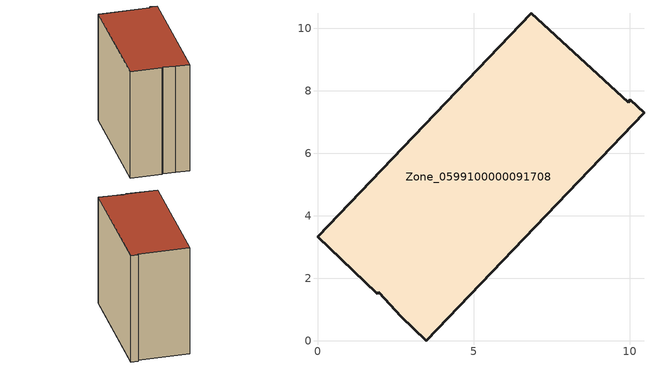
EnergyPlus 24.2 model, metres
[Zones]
Zone_0599100000091708
 floor ground (C_G): 0,3.33 6.84,10.48 9.95,7.63 10.02,7.71 10.45,7.3 3.48,0 2.67,0.78 1.98,1.54 1.89,1.52 z1.95
 wall outside (C_F): 3.48,0 10.45,7.3 10.02,7.71 9.95,7.63 6.84,10.48 0,3.33 1.89,1.52 1.98,1.54 2.67,0.78 3.48,0 z1.95:11.36
 roof outside (C_R): 1.98,1.54 2.67,0.78 3.48,0 10.45,7.3 10.02,7.71 9.95,7.63 6.84,10.48 0,3.33 1.89,1.52 z11.36
[BUILDING]
Pand.0599100000091708: North Axis=0; Terrain=City; Loads Convergence Tolerance Value=0.04; Temperature Convergence Tolerance Value=0.4; Solar Distribution=FullExterior; Maximum Number of Warmup Days=25; Minimum Number of Warmup Days=1
[Site:Location]
Rotterdam.The.Hague.AP_ZH_NLD Design_Conditions: Latitude=51.96; Longitude=4.45; Time Zone=1; Elevation=-4.5
[SITE:GROUNDTEMPERATURE:BUILDINGSURFACE]
18, 18, 18, 18, 18, 18, 18, 18, 18, 18, 18, 18
[MATERIAL] Thermal Absorptance=0.9; Solar Absorptance=0.7; Visible Absorptance=0.7
Name | Roughness | Thickness | Conductivity | Density | Specific Heat
G.TI.1992-2005 | MediumSmooth | 0.15 | 0.06 | 540 | 1210
F.TI.1992-2005 | Rough | 0.3 | 0.12 | 1920 | 840
R.TI.1992-2005 | MediumRough | 0.2 | 0.08 | 1500 | 1000
[CONSTRUCTION]
C_G: G.TI.1992-2005
C_F: F.TI.1992-2005
C_R: R.TI.1992-2005
[ZONE]
Zone_0599100000091708: Type=1; Multiplier=1; Ceiling Height=Autocalculate; Volume=Autocalculate; Floor Area=autocalculate; Part of Total Floor Area=Yes
[ZONEINFILTRATION:DESIGNFLOWRATE]
Infil_Zone_0599100000091708: Zone or ZoneList or Space or SpaceList=Zone_0599100000091708; Schedule=AlwaysOn; Design Flow Rate Calculation Method=Flow/Area; Flow Rate per Floor Area=0.0015; Constant Term Coefficient=1; Temperature Term Coefficient=0; Velocity Term Coefficient=0; Velocity Squared Term Coefficient=0
[HVACTEMPLATE:ZONE:IDEALLOADSAIRSYSTEM]
Zone_0599100000091708: Maximum Heating Supply Air Temperature=50; Minimum Cooling Supply Air Temperature=13; Maximum Heating Supply Air Humidity Ratio=0.0156; Minimum Cooling Supply Air Humidity Ratio=0.0077; Heating Limit=NoLimit; Cooling Limit=NoLimit; Dehumidification Control Type=ConstantSensibleHeatRatio; Cooling Sensible Heat Ratio=0.7; Dehumidification Setpoint=60; Humidification Control Type=None; Humidification Setpoint=30; Outdoor Air Method=None; Outdoor Air Flow Rate per Person=0.00944; Outdoor Air Flow Rate per Zone Floor Area=0; Outdoor Air Flow Rate per Zone=0; Demand Controlled Ventilation Type=None; Outdoor Air Economizer Type=NoEconomizer; Heat Recovery Type=None; Sensible Heat Recovery Effectiveness=0.7; Latent Heat Recovery Effectiveness=0.65
[ZONECONTROL:THERMOSTAT]
ThermostatControl_Zone_0599100000091708: Zone or ZoneList=Zone_0599100000091708; Control Type Schedule=DualSetpointControlType; Control 1=Thermostat_Zone_0599100000091708; Temperature Difference Between Cutout And Setpoint=0
[THERMOSTATSETPOINT:DUALSETPOINT]
Thermostat_Zone_0599100000091708: Heating Setpoint Temperature Schedule=HeatingSetpoint_Zone_0599100000091708; Cooling Setpoint Temperature Schedule=CoolingSetpoint_Zone_0599100000091708
[SCHEDULE:COMPACT]
HeatingSetpoint_Zone_0599100000091708: Through: 12/31, For: AllDays, Until: 24:00, 21
CoolingSetpoint_Zone_0599100000091708: Through: 12/31, For: AllDays, Until: 24:00, 24
DualSetpointControlType: Through: 12/31, For: AllDays, Until: 24:00, 4
AlwaysOn: Through: 12/31, For: AllDays, Until: 24:00, 1
